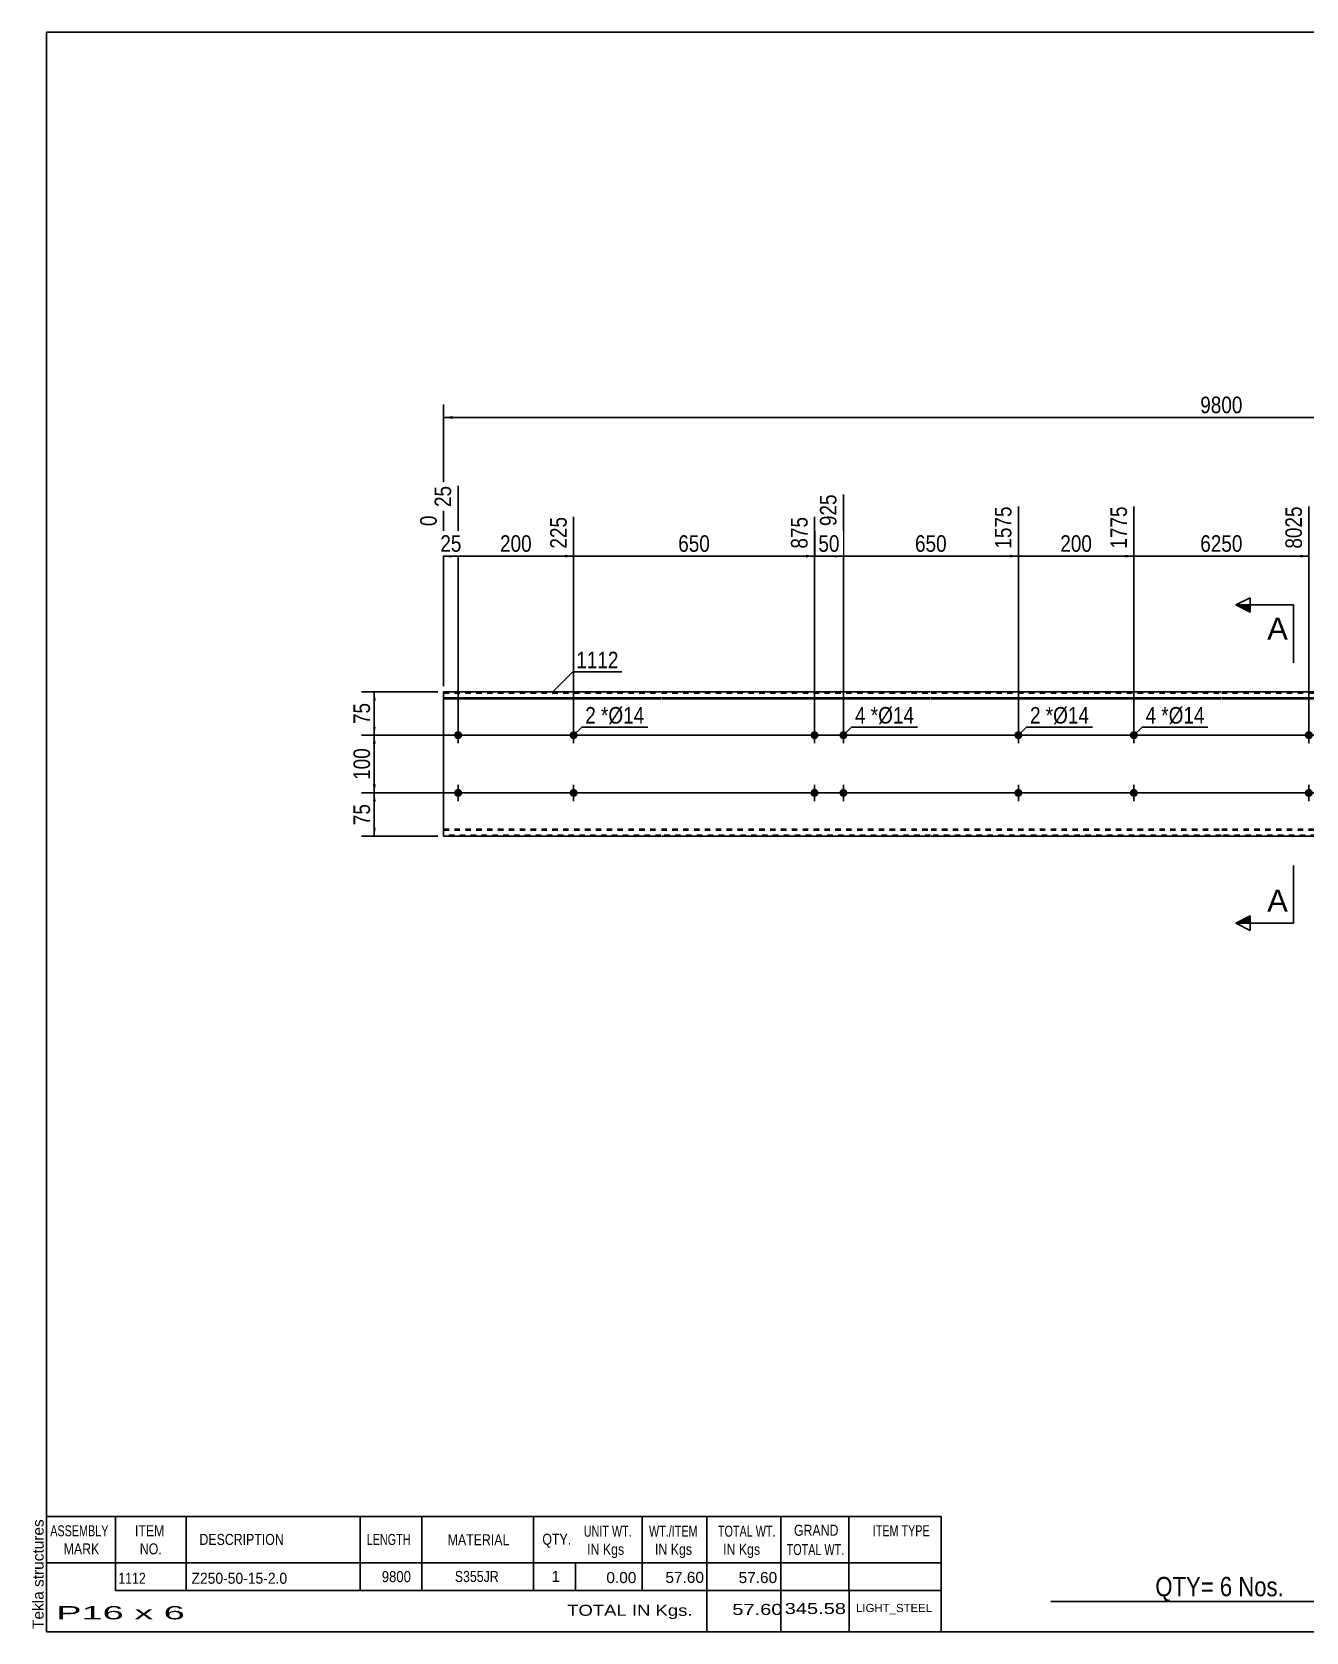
# Model space of a CAD drawing. Header units: millimetres. Extents: x -71 to 331, y -150 to 127.
# Drawn here: x -71.3 to 149.3, y -150.3 to 126.8 of the extents above; entities that cross this region are included whole.
import ezdxf

# ---------------------------------------------------------------- set-up
doc = ezdxf.new("R2010")
doc.units = ezdxf.units.MM
doc.linetypes.add('DXK_LINE_DOT1', pattern=[1.8814, 0.9407, -0.9407])
doc.styles.add('Arial', font='ARIAL.TTF', dxfattribs={"height": 0.2})
doc.styles.add('Arial Narrow', font='ARIALN.TTF', dxfattribs={"height": 0.2})

# ---------------------------------------------------------------- blocks, each defined once
blk = doc.blocks.new('Unknown-627207487-3526')
at = {"color": 5, "linetype": 'Continuous'}
for p, q in [((331.25, 126.75), (-68.75, 126.75)), ((-68.75, 126.75), (-68.75, -150.25)), ((331.25, -150.25), (331.25, 126.75)), ((-68.75, -150.25), (331.25, -150.25))]:
    blk.add_line(p, q, dxfattribs=at)
at = {"color": 174, "linetype": 'Continuous', "style": 'Arial'}
blk.add_text('Tekla structures', height=1.9102, rotation=90, dxfattribs=at).set_placement((-69.25, -149.75))
blk = doc.blocks.new('Bolt-627207487-2950 - 2933')
at = {"linetype": 'Continuous'}
for points in [[(1.8, -5, -1), (3.2, -5, -1)], [(118.79, -5, -1), (120.19, -5, -1)]]:
    blk.add_hatch(color=3, dxfattribs=at).paths.add_polyline_path(points)
at = {"color": 3, "linetype": 'Continuous'}
for p, q in [((3.9, -5), (1.1, -5)), ((2.5, -6.4), (2.5, -3.6)), ((120.89, -5), (118.09, -5)), ((119.49, -6.4), (119.49, -3.6))]:
    blk.add_line(p, q, dxfattribs=at)
blk = doc.blocks.new('Part-627207487-2948 - 2933')
at = {"color": 2, "linetype": 'Continuous'}
for p, q in [((37.6, 12.5), (0, 12.5)), ((0, 12.5), (0, -12.5)), ((0, 11.44), (37.6, 11.44)), ((0, 11.3), (37.6, 11.3)), ((84.29, 12.5), (37.7, 12.5)), ((37.7, 11.44), (84.29, 11.44)), ((37.7, 11.3), (84.29, 11.3)), ((134.59, 12.5), (84.39, 12.5)), ((84.39, 11.44), (134.59, 11.44)), ((84.39, 11.3), (134.59, 11.3)), ((184.88, 12.5), (134.69, 12.5)), ((134.69, 11.44), (184.88, 11.44)), ((134.69, 11.3), (184.88, 11.3)), ((231.58, 12.5), (184.98, 12.5)), ((184.98, 11.44), (231.58, 11.44)), ((184.98, 11.3), (231.58, 11.3)), ((269.28, 12.5), (231.68, 12.5)), ((231.68, 11.44), (269.28, 11.44)), ((231.68, 11.3), (269.28, 11.3)), ((269.28, -12.5), (269.28, 12.5)), ((37.6, -12.5), (0, -12.5)), ((84.29, -12.5), (37.7, -12.5)), ((134.59, -12.5), (84.39, -12.5)), ((184.88, -12.5), (134.69, -12.5)), ((231.58, -12.5), (184.98, -12.5)), ((269.28, -12.5), (231.68, -12.5))]:
    blk.add_line(p, q, dxfattribs=at)
at = {"color": 7, "linetype": 'DXK_LINE_DOT1'}
for p, q in [((0, 12.3), (37.6, 12.3)), ((37.7, 12.3), (84.29, 12.3)), ((84.39, 12.3), (134.59, 12.3)), ((134.69, 12.3), (184.88, 12.3)), ((184.98, 12.3), (231.58, 12.3)), ((231.68, 12.3), (269.28, 12.3)), ((0, -11.3), (37.6, -11.3)), ((0, -11.44), (37.6, -11.44)), ((37.6, -12.3), (0, -12.3)), ((37.7, -11.3), (84.29, -11.3)), ((37.7, -11.44), (84.29, -11.44)), ((84.29, -12.3), (37.7, -12.3)), ((84.39, -11.3), (134.59, -11.3)), ((84.39, -11.44), (134.59, -11.44)), ((134.59, -12.3), (84.39, -12.3)), ((134.69, -11.3), (184.88, -11.3)), ((134.69, -11.44), (184.88, -11.44)), ((184.88, -12.3), (134.69, -12.3)), ((184.98, -11.3), (231.58, -11.3)), ((184.98, -11.44), (231.58, -11.44)), ((231.58, -12.3), (184.98, -12.3)), ((231.68, -11.3), (269.28, -11.3)), ((231.68, -11.44), (269.28, -11.44)), ((269.28, -12.3), (231.68, -12.3))]:
    blk.add_line(p, q, dxfattribs=at)
blk = doc.blocks.new('Bolt-627207487-2949 - 2933')
at = {"linetype": 'Continuous'}
for points in [[(1.8, 5, -1), (3.2, 5, -1)], [(118.79, 5, -1), (120.19, 5, -1)]]:
    blk.add_hatch(color=3, dxfattribs=at).paths.add_polyline_path(points)
at = {"color": 3, "linetype": 'Continuous'}
for p, q in [((2.5, 3.6), (2.5, 6.4)), ((119.49, 3.6), (119.49, 6.4)), ((3.9, 5), (1.1, 5)), ((120.89, 5), (118.09, 5))]:
    blk.add_line(p, q, dxfattribs=at)
blk = doc.blocks.new('Bolt-627207487-2951 - 2933')
at = {"linetype": 'Continuous'}
for points in [[(149.08, 5, -1), (150.48, 5, -1)], [(266.08, 5, -1), (267.48, 5, -1)]]:
    blk.add_hatch(color=3, dxfattribs=at).paths.add_polyline_path(points)
at = {"color": 3, "linetype": 'Continuous'}
for p, q in [((149.78, 3.6), (149.78, 6.4)), ((266.78, 3.6), (266.78, 6.4)), ((151.18, 5), (148.38, 5)), ((268.18, 5), (265.38, 5))]:
    blk.add_line(p, q, dxfattribs=at)
blk = doc.blocks.new('Bolt-627207487-2952 - 2933')
at = {"linetype": 'Continuous'}
for points in [[(149.08, -5, -1), (150.48, -5, -1)], [(266.08, -5, -1), (267.48, -5, -1)]]:
    blk.add_hatch(color=3, dxfattribs=at).paths.add_polyline_path(points)
at = {"color": 3, "linetype": 'Continuous'}
for p, q in [((151.18, -5), (148.38, -5)), ((149.78, -6.4), (149.78, -3.6)), ((268.18, -5), (265.38, -5)), ((266.78, -6.4), (266.78, -3.6))]:
    blk.add_line(p, q, dxfattribs=at)
blk = doc.blocks.new('Bolt-627207487-2953 - 2933')
at = {"linetype": 'Continuous'}
for points in [[(63.5, 5, -1), (64.9, 5, -1)], [(68.5, 5, -1), (69.9, 5, -1)], [(63.5, -5, -1), (64.9, -5, -1)], [(68.5, -5, -1), (69.9, -5, -1)]]:
    blk.add_hatch(color=3, dxfattribs=at).paths.add_polyline_path(points)
at = {"color": 3, "linetype": 'Continuous'}
for p, q in [((64.2, 3.6), (64.2, 6.4)), ((69.2, 3.6), (69.2, 6.4)), ((62.8, 5), (65.6, 5)), ((67.8, 5), (70.6, 5)), ((62.8, -5), (65.6, -5)), ((64.2, -6.4), (64.2, -3.6)), ((67.8, -5), (70.6, -5)), ((69.2, -6.4), (69.2, -3.6))]:
    blk.add_line(p, q, dxfattribs=at)
blk = doc.blocks.new('Bolt-627207487-2954 - 2933')
at = {"linetype": 'Continuous'}
blk.add_hatch(color=3, dxfattribs=at).paths.add_polyline_path([(21.8, -5, -1), (23.2, -5, -1)])
at = {"color": 3, "linetype": 'Continuous'}
for p, q in [((23.9, -5), (21.1, -5)), ((22.5, -6.4), (22.5, -3.6))]:
    blk.add_line(p, q, dxfattribs=at)
blk = doc.blocks.new('Bolt-627207487-2955 - 2933')
at = {"linetype": 'Continuous'}
blk.add_hatch(color=3, dxfattribs=at).paths.add_polyline_path([(98.79, -5, -1), (100.19, -5, -1)])
at = {"color": 3, "linetype": 'Continuous'}
for p, q in [((100.89, -5), (98.09, -5)), ((99.49, -6.4), (99.49, -3.6))]:
    blk.add_line(p, q, dxfattribs=at)
blk = doc.blocks.new('Bolt-627207487-2956 - 2933')
at = {"linetype": 'Continuous'}
blk.add_hatch(color=3, dxfattribs=at).paths.add_polyline_path([(21.8, 5, -1), (23.2, 5, -1)])
at = {"color": 3, "linetype": 'Continuous'}
for p, q in [((22.5, 3.6), (22.5, 6.4)), ((21.1, 5), (23.9, 5))]:
    blk.add_line(p, q, dxfattribs=at)
blk = doc.blocks.new('Bolt-627207487-2961 - 2933')
at = {"linetype": 'Continuous'}
blk.add_hatch(color=3, dxfattribs=at).paths.add_polyline_path([(98.79, 5, -1), (100.19, 5, -1)])
at = {"color": 3, "linetype": 'Continuous'}
for p, q in [((99.49, 3.6), (99.49, 6.4)), ((100.89, 5), (98.09, 5))]:
    blk.add_line(p, q, dxfattribs=at)
blk = doc.blocks.new('StraightDimension-627207487-3070 - 2933')
at = {"linetype": 'Continuous'}
for points in [[(-12.25, -6.5), (-12, -5), (-11.75, -6.5)], [(-11.75, -11), (-12, -12.5), (-12.25, -11)]]:
    blk.add_hatch(color=7, dxfattribs=at).paths.add_polyline_path(points)
at = {"color": 7, "linetype": 'Continuous'}
for p, q in [((148.78, -5), (-14.25, -5)), ((-12, -12.5), (-12, -5)), ((-1, -12.5), (-14.25, -12.5))]:
    blk.add_line(p, q, dxfattribs=at)
at = {"color": 0}
blk.add_wipeout([(-12.15, -6.32), (-16.35, -6.32), (-16.35, -11.18), (-12.15, -11.18)], dxfattribs=at)
at = {"color": 3, "style": 'Arial Narrow'}
blk.add_text('75', height=2.863, rotation=90.0002, dxfattribs=at).set_placement((-12.75, -10.58))
blk = doc.blocks.new('StraightDimension-627207487-3006 - 2933')
at = {"linetype": 'Continuous'}
blk.add_hatch(color=7, dxfattribs=at).paths.add_polyline_path([(117.99, 36.25), (119.49, 36), (117.99, 35.75)])
at = {"color": 7, "linetype": 'Continuous'}
for p, q in [((99.49, 6), (99.49, 44.61)), ((119.49, 6), (119.49, 44.61)), ((99.49, 36), (119.49, 36))]:
    blk.add_line(p, q, dxfattribs=at)
at = {"color": 0, "linetype": 'Continuous'}
blk.add_wipeout([(118.89, 45.21), (114.69, 45.21), (114.69, 36.7), (118.89, 36.7)], dxfattribs=at)
at = {"color": 0}
blk.add_wipeout([(112.83, 36.15), (112.83, 40.35), (106.15, 40.35), (106.15, 36.15)], dxfattribs=at)
at = {"color": 3, "linetype": 'Continuous', "style": 'Arial Narrow'}
blk.add_text('1775', height=2.863, rotation=90.0002, dxfattribs=at).set_placement((118.29, 37.3))
at = {"color": 3, "style": 'Arial Narrow'}
blk.add_text('200', height=2.863, dxfattribs=at).set_placement((106.75, 36.75))
blk = doc.blocks.new('StraightDimension-627207487-3068 - 2933')
at = {"linetype": 'Continuous'}
for points in [[(-12.25, 11), (-12, 12.5), (-11.75, 11)], [(-11.75, 6.5), (-12, 5), (-12.25, 6.5)]]:
    blk.add_hatch(color=7, dxfattribs=at).paths.add_polyline_path(points)
at = {"color": 7, "linetype": 'Continuous'}
for p, q in [((-1, 12.5), (-14.25, 12.5)), ((-12, 5), (-12, 12.5)), ((148.78, 5), (-14.25, 5))]:
    blk.add_line(p, q, dxfattribs=at)
at = {"color": 0}
blk.add_wipeout([(-12.15, 11.18), (-16.35, 11.18), (-16.35, 6.32), (-12.15, 6.32)], dxfattribs=at)
at = {"color": 3, "style": 'Arial Narrow'}
blk.add_text('75', height=2.863, rotation=90.0002, dxfattribs=at).set_placement((-12.75, 6.92))
blk = doc.blocks.new('StraightDimension-627207487-3069 - 2933')
at = {"linetype": 'Continuous'}
for points in [[(-12.25, 3.5), (-12, 5), (-11.75, 3.5)], [(-11.75, -3.5), (-12, -5), (-12.25, -3.5)]]:
    blk.add_hatch(color=7, dxfattribs=at).paths.add_polyline_path(points)
at = {"color": 7, "linetype": 'Continuous'}
for p, q in [((148.78, 5), (-14.25, 5)), ((-12, -5), (-12, 5)), ((148.78, -5), (-14.25, -5))]:
    blk.add_line(p, q, dxfattribs=at)
at = {"color": 0}
blk.add_wipeout([(-12.15, 3.34), (-16.35, 3.34), (-16.35, -3.34), (-12.15, -3.34)], dxfattribs=at)
at = {"color": 3, "style": 'Arial Narrow'}
blk.add_text('100', height=2.863, rotation=90.0002, dxfattribs=at).set_placement((-12.75, -2.74))
blk = doc.blocks.new('StraightDimension-627207487-3005 - 2933')
at = {"linetype": 'Continuous'}
blk.add_hatch(color=7, dxfattribs=at).paths.add_polyline_path([(148.28, 36.25), (149.78, 36), (148.28, 35.75)])
at = {"color": 7, "linetype": 'Continuous'}
for p, q in [((119.49, 6), (119.49, 44.61)), ((149.78, 6), (149.78, 44.61)), ((119.49, 36), (149.78, 36))]:
    blk.add_line(p, q, dxfattribs=at)
at = {"color": 0, "linetype": 'Continuous'}
blk.add_wipeout([(149.18, 45.21), (144.98, 45.21), (144.98, 36.7), (149.18, 36.7)], dxfattribs=at)
at = {"color": 0}
blk.add_wipeout([(138.89, 36.15), (138.89, 40.35), (130.38, 40.35), (130.38, 36.15)], dxfattribs=at)
at = {"color": 3, "linetype": 'Continuous', "style": 'Arial Narrow'}
blk.add_text('8025', height=2.863, rotation=90.0002, dxfattribs=at).set_placement((148.58, 37.3))
at = {"color": 3, "style": 'Arial Narrow'}
blk.add_text('6250', height=2.863, dxfattribs=at).set_placement((130.98, 36.75))
blk = doc.blocks.new('StraightDimension-627207487-3007 - 2933')
at = {"linetype": 'Continuous'}
blk.add_hatch(color=7, dxfattribs=at).paths.add_polyline_path([(97.99, 36.25), (99.49, 36), (97.99, 35.75)])
at = {"color": 7, "linetype": 'Continuous'}
for p, q in [((69.2, 6), (69.2, 46.68)), ((99.49, 6), (99.49, 44.61)), ((69.2, 36), (99.49, 36))]:
    blk.add_line(p, q, dxfattribs=at)
at = {"color": 0, "linetype": 'Continuous'}
blk.add_wipeout([(98.89, 45.21), (94.69, 45.21), (94.69, 36.7), (98.89, 36.7)], dxfattribs=at)
at = {"color": 0}
blk.add_wipeout([(87.69, 36.15), (87.69, 40.35), (81, 40.35), (81, 36.15)], dxfattribs=at)
at = {"color": 3, "linetype": 'Continuous', "style": 'Arial Narrow'}
blk.add_text('1575', height=2.863, rotation=90.0002, dxfattribs=at).set_placement((98.29, 37.3))
at = {"color": 3, "style": 'Arial Narrow'}
blk.add_text('650', height=2.863, dxfattribs=at).set_placement((81.6, 36.75))
blk = doc.blocks.new('StraightDimension-627207487-3008 - 2933')
at = {"linetype": 'Continuous'}
blk.add_hatch(color=7, dxfattribs=at).paths.add_polyline_path([(67.7, 36.25), (69.2, 36), (67.7, 35.75)])
at = {"color": 7, "linetype": 'Continuous'}
for p, q in [((69.2, 6), (69.2, 46.68)), ((64.2, 6), (64.2, 42.78)), ((64.2, 36), (69.2, 36))]:
    blk.add_line(p, q, dxfattribs=at)
at = {"color": 0}
blk.add_wipeout([(69.13, 36.15), (69.13, 40.35), (64.27, 40.35), (64.27, 36.15)], dxfattribs=at)
at = {"color": 0, "linetype": 'Continuous'}
blk.add_wipeout([(68.6, 47.28), (64.4, 47.28), (64.4, 40.6), (68.6, 40.6)], dxfattribs=at)
at = {"color": 3, "linetype": 'Continuous', "style": 'Arial Narrow'}
blk.add_text('925', height=2.863, rotation=90.0002, dxfattribs=at).set_placement((68, 41.2))
at = {"color": 3, "style": 'Arial Narrow'}
blk.add_text('50', height=2.863, dxfattribs=at).set_placement((64.87, 36.75))
blk = doc.blocks.new('StraightDimension-627207487-3084 - 2933')
at = {"linetype": 'Continuous'}
for points in [[(1.5, 59.75), (0, 60), (1.5, 60.25)], [(267.78, 60.25), (269.28, 60), (267.78, 59.75)]]:
    blk.add_hatch(color=7, dxfattribs=at).paths.add_polyline_path(points)
at = {"color": 7, "linetype": 'Continuous'}
for p, q in [((0, 13.5), (0, 62.25)), ((269.28, 13.5), (269.28, 62.25)), ((0, 60), (269.28, 60))]:
    blk.add_line(p, q, dxfattribs=at)
at = {"color": 0}
blk.add_wipeout([(138.89, 60.15), (138.89, 64.35), (130.38, 64.35), (130.38, 60.15)], dxfattribs=at)
at = {"color": 3, "style": 'Arial Narrow'}
blk.add_text('9800', height=2.863, dxfattribs=at).set_placement((130.98, 60.75))
blk = doc.blocks.new('StraightDimension-627207487-3009 - 2933')
at = {"linetype": 'Continuous'}
blk.add_hatch(color=7, dxfattribs=at).paths.add_polyline_path([(62.7, 36.25), (64.2, 36), (62.7, 35.75)])
at = {"color": 7, "linetype": 'Continuous'}
for p, q in [((22.5, 6), (22.5, 42.78)), ((64.2, 6), (64.2, 42.78)), ((22.5, 36), (64.2, 36))]:
    blk.add_line(p, q, dxfattribs=at)
at = {"color": 0, "linetype": 'Continuous'}
blk.add_wipeout([(63.6, 43.38), (59.4, 43.38), (59.4, 36.7), (63.6, 36.7)], dxfattribs=at)
at = {"color": 0}
blk.add_wipeout([(46.69, 36.15), (46.69, 40.35), (40.01, 40.35), (40.01, 36.15)], dxfattribs=at)
at = {"color": 3, "linetype": 'Continuous', "style": 'Arial Narrow'}
blk.add_text('875', height=2.863, rotation=90.0002, dxfattribs=at).set_placement((63, 37.3))
at = {"color": 3, "style": 'Arial Narrow'}
blk.add_text('650', height=2.863, dxfattribs=at).set_placement((40.61, 36.75))
blk = doc.blocks.new('StraightDimension-627207487-3010 - 2933')
at = {"linetype": 'Continuous'}
blk.add_hatch(color=7, dxfattribs=at).paths.add_polyline_path([(21, 36.25), (22.5, 36), (21, 35.75)])
at = {"color": 7, "linetype": 'Continuous'}
for p, q in [((2.5, 6), (2.5, 48.16)), ((22.5, 6), (22.5, 42.78)), ((2.5, 36), (22.5, 36))]:
    blk.add_line(p, q, dxfattribs=at)
at = {"color": 0, "linetype": 'Continuous'}
blk.add_wipeout([(21.9, 43.38), (17.7, 43.38), (17.7, 36.7), (21.9, 36.7)], dxfattribs=at)
at = {"color": 0}
blk.add_wipeout([(15.84, 36.15), (15.84, 40.35), (9.16, 40.35), (9.16, 36.15)], dxfattribs=at)
at = {"color": 3, "linetype": 'Continuous', "style": 'Arial Narrow'}
blk.add_text('225', height=2.863, rotation=90.0002, dxfattribs=at).set_placement((21.3, 37.3))
at = {"color": 3, "style": 'Arial Narrow'}
blk.add_text('200', height=2.863, dxfattribs=at).set_placement((9.76, 36.75))
blk = doc.blocks.new('StraightDimension-627207487-3011 - 2933')
at = {"linetype": 'Continuous'}
blk.add_hatch(color=7, dxfattribs=at).paths.add_polyline_path([(1, 36.25), (2.5, 36), (1, 35.75)])
at = {"color": 7, "linetype": 'Continuous'}
for p, q in [((2.5, 6), (2.5, 48.16)), ((0, 13.5), (0, 43.03)), ((0, 36), (2.5, 36))]:
    blk.add_line(p, q, dxfattribs=at)
at = {"color": 0, "linetype": 'Continuous'}
blk.add_wipeout([(1.9, 48.76), (-2.3, 48.76), (-2.3, 43.9), (1.9, 43.9)], dxfattribs=at)
at = {"color": 0}
blk.add_wipeout([(3.68, 36.15), (3.68, 40.35), (-1.18, 40.35), (-1.18, 36.15)], dxfattribs=at)
at = {"color": 0, "linetype": 'Continuous'}
blk.add_wipeout([(-0.6, 43.63), (-4.8, 43.63), (-4.8, 40.6), (-0.6, 40.6)], dxfattribs=at)
at = {"color": 3, "linetype": 'Continuous', "style": 'Arial Narrow'}
for s, height, p in [('25', 2.863, (1.3, 44.5)), ('0', 2.86, (-1.2, 41.2))]:
    blk.add_text(s, height=height, rotation=90.0002, dxfattribs=at).set_placement(p)
at = {"color": 3, "style": 'Arial Narrow'}
blk.add_text('25', height=2.863, dxfattribs=at).set_placement((-0.58, 36.75))
blk = doc.blocks.new('CBS_CALLOFF-627207487-3595')
at = {"color": 7, "linetype": 'Continuous'}
blk.add_line((105.13, -144.98), (221.36, -145), dxfattribs=at)
at = {"color": 3, "linetype": 'Continuous', "style": 'Arial Narrow'}
blk.add_text('QTY= 6 Nos.      COLD FORMED     MKD : P16', height=3.3405, dxfattribs=at).set_placement((123.2, -144.09))
blk = doc.blocks.new('CBS_BOM-627207487-3594')
at = {"color": 7, "linetype": 'Continuous'}
for p, q in [((-68.78, -138.28), (-68.78, -130.28)), ((-68.78, -130.28), (86.14, -130.28)), ((-56.78, -138.28), (-56.78, -130.28)), ((-44.59, -138.28), (-44.59, -130.28)), ((-14.43, -138.28), (-14.43, -130.28)), ((-3.75, -138.28), (-3.75, -130.28)), ((15.57, -138.28), (15.57, -130.28)), ((34.37, -138.28), (34.37, -130.28)), ((45.58, -138.28), (45.58, -130.28)), ((58.37, -138.28), (58.37, -130.28)), ((70.12, -138.28), (70.12, -130.28)), ((86.14, -130.29), (86.14, -138.27)), ((-68.78, -138.28), (86.14, -138.28)), ((-68.78, -143.08), (-68.78, -138.28)), ((-56.78, -143.08), (-56.78, -138.28)), ((-44.59, -143.08), (-44.59, -138.28)), ((-14.43, -143.08), (-14.43, -138.28)), ((-3.75, -143.08), (-3.75, -138.28)), ((15.57, -143.08), (15.57, -138.28)), ((22.83, -143.08), (22.83, -138.28)), ((34.37, -143.08), (34.37, -138.28)), ((45.58, -143.08), (45.58, -138.28)), ((58.37, -143.08), (58.37, -138.28)), ((70.14, -143.08), (70.14, -138.28)), ((86.14, -138.28), (86.14, -143.08)), ((-68.78, -150.28), (-68.78, -143.1)), ((-56.78, -143.08), (86.14, -143.08)), ((45.58, -150.28), (45.58, -143.1)), ((58.37, -150.28), (58.37, -143.1)), ((70.18, -150.28), (70.18, -143.1)), ((86.14, -143.08), (86.14, -150.28)), ((-68.78, -150.28), (86.14, -150.28))]:
    blk.add_line(p, q, dxfattribs=at)
at = {"color": 3, "linetype": 'Continuous', "style": 'Arial'}
for s, height, width, p in [('ASSEMBLY', 1.91, 0.7, (-68.1, -133.71)), ('ITEM', 1.91, 0.8, (-53.45, -133.71)), ('UNIT WT.', 1.91, 0.7, (24.26, -133.78)), ('WT./ITEM', 1.91, 0.7, (35.55, -133.78)), ('TOTAL WT.', 1.91, 0.7, (47.49, -133.78)), ('GRAND', 1.91, 0.8, (60.64, -133.62)), ('ITEM TYPE', 1.91, 0.7, (74.28, -133.7)), ('MARK', 1.91, 0.8, (-65.78, -136.84)), ('NO.', 1.91, 0.8, (-52.6, -136.84)), ('DESCRIPTION', 1.9102, 0.8, (-42.27, -135.21)), ('LENGTH', 1.91, 0.7, (-13.32, -135.21)), ('MATERIAL', 1.91, 0.8, (0.7, -135.26)), ('QTY.', 1.91, 0.8, (17.09, -135.18)), ('IN Kgs', 1.91, 0.8, (24.84, -136.92)), ('IN Kgs', 1.91, 0.8, (36.59, -136.92)), ('IN Kgs', 1.91, 0.8, (48.38, -136.92)), ('TOTAL WT.', 1.91, 0.7, (59.38, -136.96))]:
    blk.add_text(s, height=height, dxfattribs=dict(at, width=width)).set_placement(p)
at = {"color": 7, "linetype": 'Continuous', "style": 'Arial'}
for s, height, width, p in [('1112', 1.91, 0.8, (-56.32, -141.93)), ('Z250-50-15-2.0', 1.9102, 0.9, (-43.65, -141.93)), ('9800', 1.91, 0.85, (-10.71, -141.65)), ('S355JR', 1.91, 0.8, (1.94, -141.62))]:
    blk.add_text(s, height=height, dxfattribs=dict(at, width=width)).set_placement(p)
for s, p in [('1', (18.66, -141.62)), ('0.00', (28.17, -141.81)), ('57.60', (38.39, -141.78)), ('57.60', (51.06, -141.81))]:
    blk.add_text(s, height=1.91, dxfattribs=at).set_placement(p)
at = {"color": 6, "linetype": 'Continuous', "style": 'Arial'}
for s, height, width, p in [('P16 x 6', 2.292, 2.05, (-67.06, -148.09)), ('TOTAL IN Kgs.', 1.9102, 1.2, (21.38, -147.48)), ('57.60', 1.91, 1.3, (49.97, -147.33)), ('345.58', 1.91, 1.3, (59.04, -147.17))]:
    blk.add_text(s, height=height, dxfattribs=dict(at, width=width)).set_placement(p)
blk.add_text('LIGHT_STEEL', height=1.4135, dxfattribs=at).set_placement((71.39, -146.83))
blk = doc.blocks.new('SectionMark-627207487-2997 - 2933')
at = {"linetype": 'Continuous'}
for points in [[(139.64, 27.55), (139.64, 26.3), (137.14, 27.55)], [(139.64, -26.3), (139.64, -27.55), (137.14, -27.55)]]:
    blk.add_hatch(color=30, dxfattribs=at).paths.add_polyline_path(points)
at = {"color": 30, "linetype": 'Continuous'}
for p, q in [((137.14, 27.55), (139.64, 28.8)), ((139.64, 26.3), (139.64, 28.8)), ((147.14, 27.55), (137.14, 27.55)), ((137.14, 27.55), (139.64, 26.3)), ((137.14, -27.55), (139.64, -26.3)), ((147.14, -27.55), (137.14, -27.55)), ((139.64, -28.8), (137.14, -27.55)), ((139.64, -26.3), (139.64, -28.8))]:
    blk.add_line(p, q, dxfattribs=at)
at = {"color": 0, "linetype": 'Continuous'}
for points in [[(146.14, 21.55), (146.14, 25.55), (142.58, 25.55), (142.58, 21.55)], [(146.14, -25.55), (146.14, -21.55), (142.58, -21.55), (142.58, -25.55)]]:
    blk.add_wipeout(points, dxfattribs=at)
at = {"color": 30, "linetype": 'Continuous'}
for p, q in [((147.14, 27.55), (147.14, 17.55)), ((147.14, -27.55), (147.14, -17.55))]:
    blk.add_line(p, q, dxfattribs=at)
at = {"color": 96, "linetype": 'Continuous', "style": 'Arial'}
for p in [(142.58, 21.55), (142.58, -25.55)]:
    blk.add_text('A', height=3.82, dxfattribs=at).set_placement(p)
blk = doc.blocks.new('Mark-627207487-3087 - 2933')
at = {"color": 0}
blk.add_wipeout([(30.27, 16.59), (30.27, 19.59), (22.96, 19.59), (22.96, 16.59)], dxfattribs=at)
blk.add_wipeout([(30.27, 16.59), (30.27, 19.59), (22.96, 19.59), (22.96, 16.59)], dxfattribs=at)
at = {"color": 7, "linetype": 'Continuous'}
for p, q in [((18.82, 12.45), (22.36, 15.99)), ((22.36, 15.99), (30.87, 15.99))]:
    blk.add_line(p, q, dxfattribs=at)
at = {"color": 3, "style": 'Arial Narrow'}
blk.add_text('1112', height=2.863, dxfattribs=at).set_placement((22.96, 16.59))
blk = doc.blocks.new('MarkSet-627207487-3098 - 2933')
at = {"color": 0}
blk.add_wipeout([(123.33, 7.01), (123.33, 10.01), (121.51, 10.01), (121.51, 7.01)], dxfattribs=at)
blk.add_wipeout([(123.33, 7.01), (123.33, 10.01), (121.51, 10.01), (121.51, 7.01)], dxfattribs=at)
at = {"color": 7, "linetype": 'Continuous'}
blk.add_line((119.49, 5), (120.91, 6.41), dxfattribs=at)
at = {"color": 0}
blk.add_wipeout([(125.51, 7.01), (125.51, 10.01), (124.23, 10.01), (124.23, 7.01)], dxfattribs=at)
blk.add_wipeout([(125.51, 7.01), (125.51, 10.01), (124.23, 10.01), (124.23, 7.01)], dxfattribs=at)
at = {"color": 3, "style": 'Arial Narrow'}
blk.add_text('4', height=2.86, dxfattribs=at).set_placement((121.51, 7.01))
at = {"color": 0}
blk.add_wipeout([(131.72, 7.01), (131.72, 10.01), (125.51, 10.01), (125.51, 7.01)], dxfattribs=at)
blk.add_wipeout([(131.72, 7.01), (131.72, 10.01), (125.51, 10.01), (125.51, 7.01)], dxfattribs=at)
at = {"color": 7, "linetype": 'Continuous'}
blk.add_line((120.91, 6.41), (132.32, 6.41), dxfattribs=at)
at = {"color": 3, "style": 'Arial Narrow'}
for s, height, p in [('*', 2.86, (124.23, 7.01)), ('Ø14', 2.863, (125.51, 7.01))]:
    blk.add_text(s, height=height, dxfattribs=at).set_placement(p)
blk = doc.blocks.new('MarkSet-627207487-3108 - 2933')
at = {"color": 0}
blk.add_wipeout([(26.34, 7.01), (26.34, 10.01), (24.51, 10.01), (24.51, 7.01)], dxfattribs=at)
blk.add_wipeout([(26.34, 7.01), (26.34, 10.01), (24.51, 10.01), (24.51, 7.01)], dxfattribs=at)
at = {"color": 7, "linetype": 'Continuous'}
blk.add_line((22.5, 5), (23.91, 6.41), dxfattribs=at)
at = {"color": 0}
blk.add_wipeout([(28.52, 7.01), (28.52, 10.01), (27.24, 10.01), (27.24, 7.01)], dxfattribs=at)
blk.add_wipeout([(28.52, 7.01), (28.52, 10.01), (27.24, 10.01), (27.24, 7.01)], dxfattribs=at)
at = {"color": 3, "style": 'Arial Narrow'}
blk.add_text('2', height=2.86, dxfattribs=at).set_placement((24.51, 7.01))
at = {"color": 0}
blk.add_wipeout([(34.73, 7.01), (34.73, 10.01), (28.52, 10.01), (28.52, 7.01)], dxfattribs=at)
blk.add_wipeout([(34.73, 7.01), (34.73, 10.01), (28.52, 10.01), (28.52, 7.01)], dxfattribs=at)
at = {"color": 7, "linetype": 'Continuous'}
blk.add_line((23.91, 6.41), (35.33, 6.41), dxfattribs=at)
at = {"color": 3, "style": 'Arial Narrow'}
for s, height, p in [('*', 2.86, (27.24, 7.01)), ('Ø14', 2.863, (28.52, 7.01))]:
    blk.add_text(s, height=height, dxfattribs=at).set_placement(p)
blk = doc.blocks.new('MarkSet-627207487-3113 - 2933')
at = {"color": 0}
blk.add_wipeout([(103.33, 7.01), (103.33, 10.01), (101.51, 10.01), (101.51, 7.01)], dxfattribs=at)
blk.add_wipeout([(103.33, 7.01), (103.33, 10.01), (101.51, 10.01), (101.51, 7.01)], dxfattribs=at)
at = {"color": 7, "linetype": 'Continuous'}
blk.add_line((99.49, 5), (100.91, 6.41), dxfattribs=at)
at = {"color": 0}
blk.add_wipeout([(105.51, 7.01), (105.51, 10.01), (104.23, 10.01), (104.23, 7.01)], dxfattribs=at)
blk.add_wipeout([(105.51, 7.01), (105.51, 10.01), (104.23, 10.01), (104.23, 7.01)], dxfattribs=at)
at = {"color": 3, "style": 'Arial Narrow'}
blk.add_text('2', height=2.86, dxfattribs=at).set_placement((101.51, 7.01))
at = {"color": 0}
blk.add_wipeout([(111.72, 7.01), (111.72, 10.01), (105.51, 10.01), (105.51, 7.01)], dxfattribs=at)
blk.add_wipeout([(111.72, 7.01), (111.72, 10.01), (105.51, 10.01), (105.51, 7.01)], dxfattribs=at)
at = {"color": 7, "linetype": 'Continuous'}
blk.add_line((100.91, 6.41), (112.32, 6.41), dxfattribs=at)
at = {"color": 3, "style": 'Arial Narrow'}
for s, height, p in [('*', 2.86, (104.23, 7.01)), ('Ø14', 2.863, (105.51, 7.01))]:
    blk.add_text(s, height=height, dxfattribs=at).set_placement(p)
blk = doc.blocks.new('Mark-627207487-3126 - 2933')
at = {"color": 0}
blk.add_wipeout([(73.04, 7.01), (73.04, 10.01), (71.21, 10.01), (71.21, 7.01)], dxfattribs=at)
blk.add_wipeout([(73.04, 7.01), (73.04, 10.01), (71.21, 10.01), (71.21, 7.01)], dxfattribs=at)
at = {"color": 7, "linetype": 'Continuous'}
blk.add_line((69.2, 5), (70.61, 6.41), dxfattribs=at)
at = {"color": 0}
blk.add_wipeout([(75.22, 7.01), (75.22, 10.01), (73.94, 10.01), (73.94, 7.01)], dxfattribs=at)
blk.add_wipeout([(75.22, 7.01), (75.22, 10.01), (73.94, 10.01), (73.94, 7.01)], dxfattribs=at)
at = {"color": 3, "style": 'Arial Narrow'}
blk.add_text('4', height=2.86, dxfattribs=at).set_placement((71.21, 7.01))
at = {"color": 0}
blk.add_wipeout([(81.43, 7.01), (81.43, 10.01), (75.22, 10.01), (75.22, 7.01)], dxfattribs=at)
blk.add_wipeout([(81.43, 7.01), (81.43, 10.01), (75.22, 10.01), (75.22, 7.01)], dxfattribs=at)
at = {"color": 7, "linetype": 'Continuous'}
blk.add_line((70.61, 6.41), (82.03, 6.41), dxfattribs=at)
at = {"color": 3, "style": 'Arial Narrow'}
for s, height, p in [('*', 2.86, (73.94, 7.01)), ('Ø14', 2.863, (75.22, 7.01))]:
    blk.add_text(s, height=height, dxfattribs=at).set_placement(p)

msp = doc.modelspace()

# ---------------------------------------------------------------- block references
for name in ['Unknown-627207487-3526', 'Part-627207487-2948 - 2933', 'Bolt-627207487-2949 - 2933', 'Bolt-627207487-2956 - 2933', 'Bolt-627207487-2953 - 2933', 'Bolt-627207487-2961 - 2933', 'Bolt-627207487-2951 - 2933', 'Bolt-627207487-2950 - 2933', 'Bolt-627207487-2954 - 2933', 'Bolt-627207487-2955 - 2933', 'Bolt-627207487-2952 - 2933', 'CBS_BOM-627207487-3594', 'CBS_CALLOFF-627207487-3595']:
    msp.add_blockref(name, (0, 0))

# ---------------------------------------------------------------- next in the draw order: block references
for name in ['StraightDimension-627207487-3006 - 2933', 'StraightDimension-627207487-3070 - 2933']:
    msp.add_blockref(name, (0, 0))

# ---------------------------------------------------------------- next in the draw order: block references
msp.add_blockref('StraightDimension-627207487-3068 - 2933', (0, 0))

# ---------------------------------------------------------------- next in the draw order: block references
msp.add_blockref('StraightDimension-627207487-3069 - 2933', (0, 0))

# ---------------------------------------------------------------- next in the draw order: block references
for name in ['StraightDimension-627207487-3007 - 2933', 'StraightDimension-627207487-3005 - 2933']:
    msp.add_blockref(name, (0, 0))

# ---------------------------------------------------------------- next in the draw order: block references
for name in ['StraightDimension-627207487-3008 - 2933', 'MarkSet-627207487-3113 - 2933', 'MarkSet-627207487-3098 - 2933']:
    msp.add_blockref(name, (0, 0))

# ---------------------------------------------------------------- next in the draw order: block references
for name in ['StraightDimension-627207487-3084 - 2933', 'Mark-627207487-3126 - 2933']:
    msp.add_blockref(name, (0, 0))

# ---------------------------------------------------------------- next in the draw order: block references
for name in ['StraightDimension-627207487-3009 - 2933', 'SectionMark-627207487-2997 - 2933']:
    msp.add_blockref(name, (0, 0))

# ---------------------------------------------------------------- next in the draw order: block references
msp.add_blockref('StraightDimension-627207487-3010 - 2933', (0, 0))

# ---------------------------------------------------------------- next in the draw order: block references
for name in ['StraightDimension-627207487-3011 - 2933', 'Mark-627207487-3087 - 2933', 'MarkSet-627207487-3108 - 2933']:
    msp.add_blockref(name, (0, 0))

doc.saveas('drawing.dxf')
